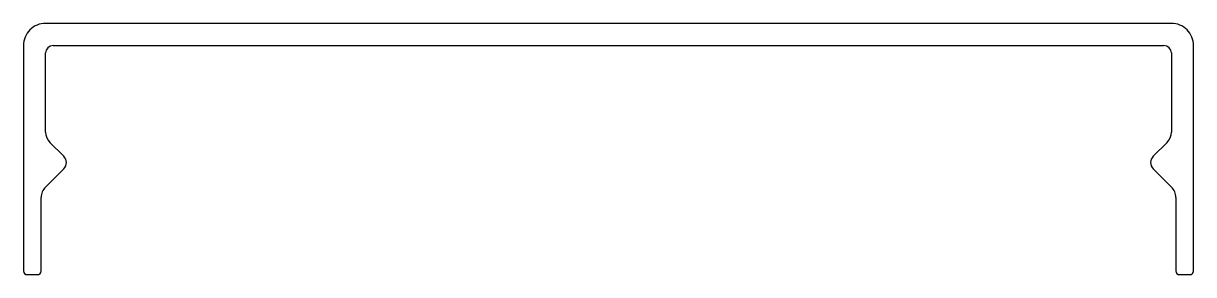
# Model space of a CAD drawing. Extents: x 665.6 to 744.6, y 606.6 to 623.6.
import ezdxf

# ---------------------------------------------------------------- set-up
doc = ezdxf.new("R2010")
doc.units = 0
doc.layers.get('0').update_dxf_attribs({"linetype": 'CONTINUOUS'})

msp = doc.modelspace()

# ---------------------------------------------------------------- linework, layer by layer
for p, q in [((743.082, 623.599), (667.082, 623.599)), ((665.582, 622.099), (665.582, 606.849)), ((667.582, 622.099), (742.582, 622.099)), ((744.582, 606.849), (744.582, 622.099)), ((667.082, 616.243), (667.082, 621.599)), ((743.082, 621.599), (743.082, 616.243)), ((668.306, 614.604), (667.375, 615.536)), ((742.789, 615.536), (741.857, 614.604)), ((667.075, 612.525), (668.306, 613.756)), ((741.857, 613.756), (743.089, 612.525)), ((666.782, 606.849), (666.782, 611.813)), ((743.382, 611.813), (743.382, 606.849)), ((665.832, 606.599), (666.532, 606.599)), ((743.632, 606.599), (744.332, 606.599))]:
    msp.add_line(p, q)
for centre, radius, start, end in [((667.082, 622.099), 1.5, 89.99948, 180.00051), ((743.082, 622.099), 1.5, 359.99949, 90.00052), ((667.582, 621.599), 0.5, 90.02372, 179.97628), ((742.582, 621.599), 0.5, 0.02372, 89.97628), ((668.092, 616.247), 1.01, 180.24135, 224.75865), ((742.071, 616.247), 1.01, 315.24135, 359.75865), ((667.881, 614.18), 0.6, 315.02373, 44.97627), ((742.282, 614.18), 0.6, 135.02373, 224.97627), ((667.792, 611.813), 1.01, 135.24135, 179.99999), ((742.371, 611.813), 1.01, 0.00001, 44.75865), ((665.832, 606.849), 0.25, 180.02372, 269.97628), ((666.532, 606.849), 0.25, 270.02373, 359.97628), ((743.632, 606.849), 0.25, 180.02372, 269.97627), ((744.332, 606.849), 0.25, 270.02372, 359.97628)]:
    msp.add_arc(centre, radius, start, end)

doc.saveas('drawing.dxf')
